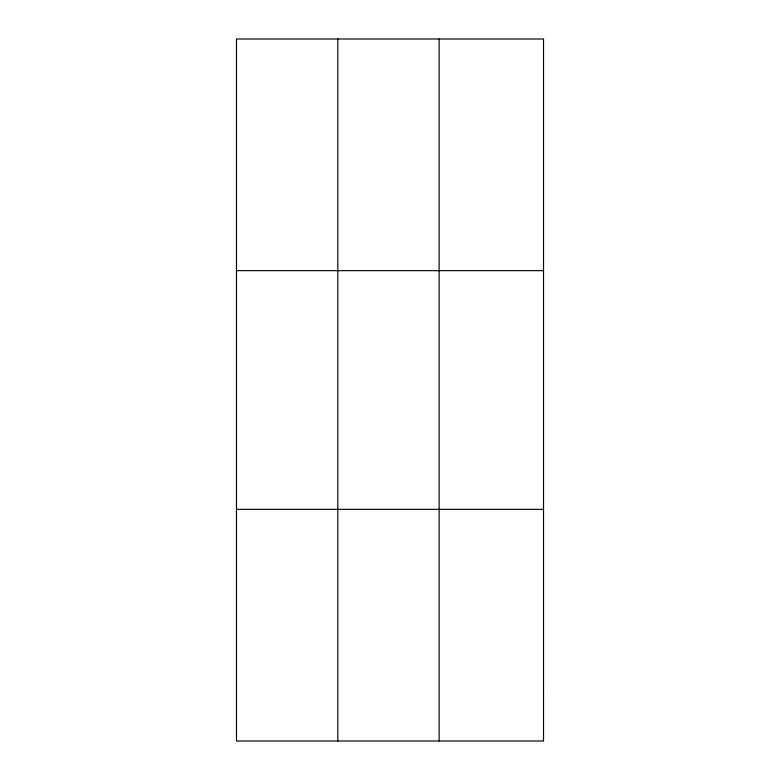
<?xml version="1.0" encoding="UTF-8"?>
<svg xmlns="http://www.w3.org/2000/svg" width="780" height="780" viewBox="0 0 780 780"><rect width="100%" height="100%" fill="white"/><g stroke="black" fill="none" stroke-linecap="round" stroke-linejoin="round"><path stroke-width="1.17" d="M337.798 741L337.798 39M439.13 741L439.13 39M236.467 270.66L543.533 270.66M236.467 509.34L543.533 509.34M543.533 694.668L543.533 741L236.467 741L236.467 39L543.533 39L543.533 694.668"/></g></svg>
